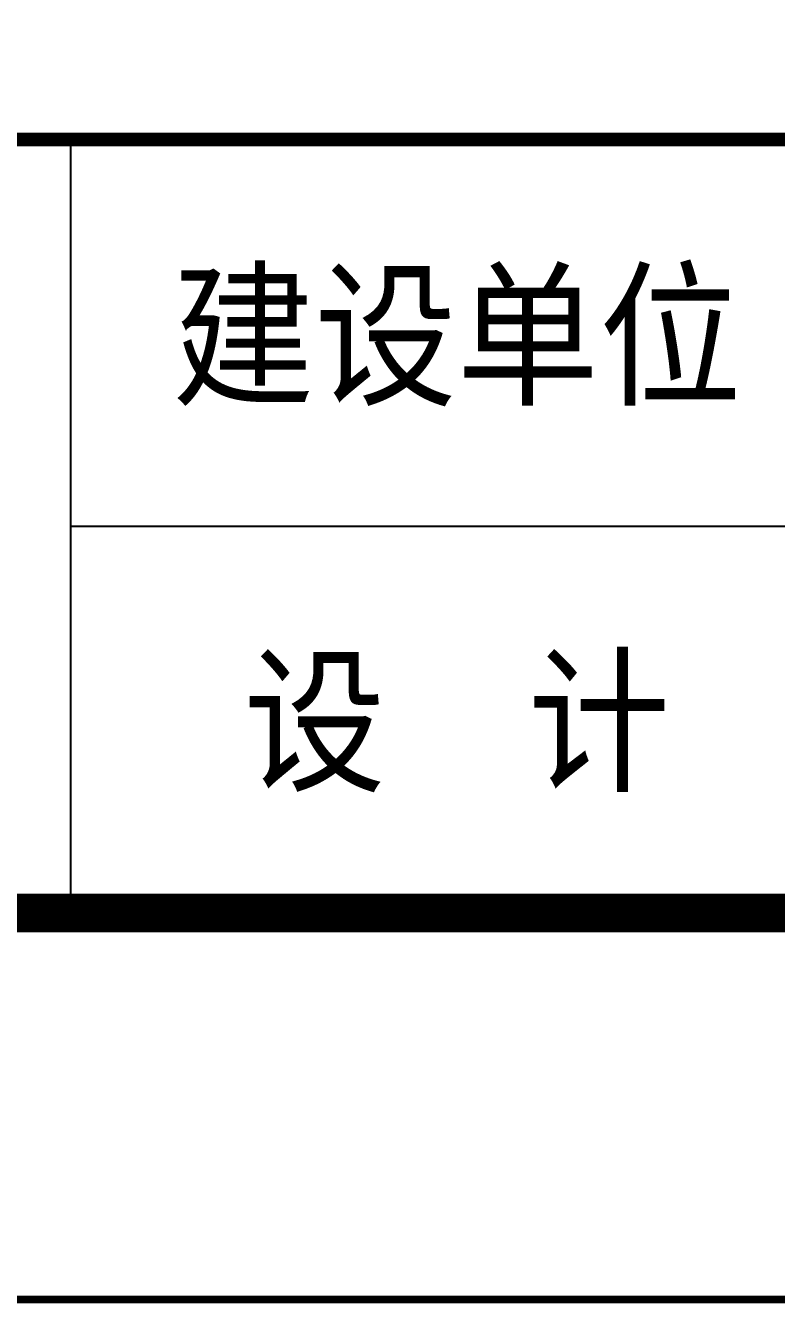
# Model space of a CAD drawing. Extents: x -124594 to 516503, y -3148 to 203159.
# Drawn here: x 51674 to 53618, y 76369 to 79674 of the extents above; entities that cross this region are included whole.
import ezdxf
from ezdxf.enums import TextEntityAlignment as Align

# ---------------------------------------------------------------- set-up
doc = ezdxf.new("R2010")
doc.units = 0
doc.header["$LTSCALE"] = 1000
doc.header["$MEASUREMENT"] = 0
for name, color, linetype in [('PUB_TITLE', 4, 'Continuous'), ('图签目录', 255, 'Continuous'), ('打印框线', 7, 'Continuous'), ('标准打印框线2025-06-19-05-44', 7, 'Continuous')]:
    doc.layers.add(name, color=color, linetype=linetype)
doc.styles.get("Standard").update_dxf_attribs({"font": 'gbenor.shx', "bigfont": 'gbcbig.shx'})
doc.styles.add('宋体', font='宋体.ttf')

# ---------------------------------------------------------------- blocks, each defined once
blk = doc.blocks.new('ztwj06_202506190545')
for p, q in [((54500, 3000), (54500, 1000)), ((54500, 2000), (83100, 2000))]:
    blk.add_line(p, q)
at = {"const_width": 35.9}
blk.add_lwpolyline([(44100, 3000), (83100, 3000)], dxfattribs=at)
at = {"style": '宋体', "width": 0.9}
for s, p in [('建设单位', (55500, 2500)), ('设  计', (55500, 1500))]:
    blk.add_text(s, height=300, rotation=360, dxfattribs=at).set_placement(p, align=Align.MIDDLE)
at = {"layer": '图签目录', "style": '宋体', "width": 0.8}
for tag, p in [('图纸编号', (81808.3, 2513)), ('图纸时间', (73625.4, 1527.6)), ('设计号', (77500, 1500))]:
    blk.add_attdef(tag, text='', height=300, dxfattribs=at).set_placement(p, align=Align.MIDDLE)
at = {"layer": '图签目录', "lineweight": 30, "width": 0.8, "flags": 104}
for tag, p in [('图纸名称', (75500, 2500)), ('建设单位', (59500, 2466.4)), ('工程名称', (67500, 2492))]:
    blk.add_attdef(tag, text='', height=300, dxfattribs=at).set_placement(p, align=Align.MIDDLE_CENTER)
at = {"layer": '图签目录', "style": '宋体', "width": 0.8}
for tag, p in [('65', (79496.6, 1364.2)), ('3', (81796.8, 1346.9))]:
    blk.add_attdef(tag, text='', height=300, dxfattribs=at).set_placement(p, align=Align.CENTER)

msp = doc.modelspace()

# ---------------------------------------------------------------- linework, layer by layer
at = {"layer": 'PUB_TITLE'}
msp.add_lwpolyline([(-2709.8, 76379.2), (81390.2, 76379.2), (81390.2, 135779.2), (-2709.8, 135779.2)], close=True, dxfattribs=at)
at = {"layer": 'PUB_TITLE', "const_width": 100}
msp.add_lwpolyline([(-209.8, 77379.2), (80390.2, 77379.2), (80390.2, 134779.2), (-209.8, 134779.2)], close=True, dxfattribs=at)
at = {"layer": '打印框线'}
msp.add_lwpolyline([(-2709.8, 76379.2), (-2709.8, 135779.2), (81390.2, 135779.2), (81390.2, 76379.2)], close=True, dxfattribs=at)
at = {"layer": '标准打印框线2025-06-19-05-44', "const_width": 20}
msp.add_lwpolyline([(-2709.8, 76379.2), (81390.2, 76379.2), (81390.2, 135779.2), (-2709.8, 135779.2)], close=True, dxfattribs=at)

# ---------------------------------------------------------------- block references
at = {"layer": '打印框线'}
msp.add_blockref('ztwj06_202506190545', (-2709.8, 76379.2), dxfattribs=at)

doc.saveas('drawing.dxf')
